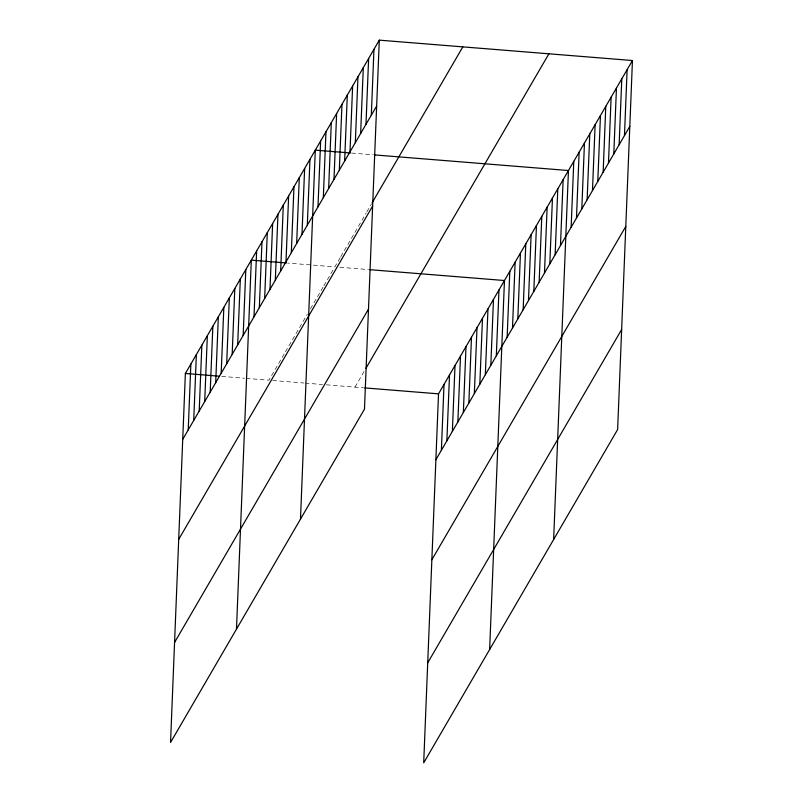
<?xml version="1.0" encoding="UTF-8"?>
<svg xmlns="http://www.w3.org/2000/svg" width="803" height="803" viewBox="0 0 803 803"><rect width="100%" height="100%" fill="white"/><g stroke="black" fill="none" stroke-linecap="round" stroke-linejoin="round"><path stroke-width="0.6" stroke-dasharray="4.01 3.01" d="M284.172 353.962L268.915 380.19L245.909 378.343M285.396 351.865L307.378 314.083M310.43 308.834L323.248 286.801M323.86 285.758L334.239 267.911M340.181 257.703L334.851 266.867L287.625 263.063M340.773 256.679L366.248 212.885M366.841 211.872L371.588 203.721M354.986 387.126L364.14 371.387M351.624 153.072L373.415 154.828M339.84 267.269L368.527 269.577M221.698 376.396L244.694 378.243M272.659 380.492L303.845 383.001M305.09 383.101L322.555 384.517M326.299 384.818L363.458 387.809"/><path stroke-width="1.2" d="M379.297 40.15L185.373 373.465L170.547 742.474L364.472 409.149L379.297 40.15L632.453 60.526L617.627 429.535L423.703 762.85L438.528 393.851L632.453 60.526M188.223 429.906L190.863 364.02M193.714 420.461L196.364 354.585M199.204 411.016L201.854 345.139M204.705 401.57L207.345 335.694M210.195 392.125L212.845 326.249M215.696 382.68L218.336 316.804M221.186 373.234L223.836 307.358M226.677 363.799L229.327 297.913M232.177 354.354L234.817 288.468M237.668 344.909L240.318 279.032M243.168 335.463L245.808 269.587M236.483 629.14L251.309 260.142L286.42 262.962M253.989 316.854L256.639 250.978M259.329 307.69L261.969 241.803M264.659 298.525L267.299 232.639M269.989 289.351L272.639 223.475M275.319 280.187L277.968 214.311M280.659 271.023L283.298 205.146M285.988 261.858L288.638 195.972M291.318 252.694L293.968 186.808M296.658 243.52L299.298 177.644M301.988 234.356L304.638 168.479M307.318 225.191L309.968 159.315M300.483 519.15L315.298 150.141L350.409 152.971M317.988 206.863L320.628 140.977M323.318 197.689L325.968 131.812M328.648 188.524L331.298 122.648M333.988 179.36L336.628 113.484M339.318 170.196L341.968 104.31M344.648 161.032L347.297 95.145M349.988 151.857L352.627 85.981M355.317 142.693L357.957 76.817M360.647 133.529L363.297 67.653M365.977 124.365L368.627 58.478M371.317 115.2L373.957 49.314M441.379 450.282L444.019 384.406M446.869 440.837L449.519 374.961M452.36 431.392L455.01 365.516M457.861 421.956L460.5 356.07M463.351 412.511L466.001 346.625M468.852 403.066L471.491 337.18M474.342 393.621L476.992 327.744M479.833 384.175L482.483 318.299M485.333 374.73L487.973 308.854M490.824 365.285L493.474 299.409M496.324 355.839L498.964 289.963M489.639 649.527L504.465 280.518L369.771 269.678M507.145 337.23L509.795 271.354M512.485 328.066L515.125 262.19M517.815 318.901L520.454 253.025M523.144 309.737L525.794 243.851M528.474 300.573L531.124 234.687M533.814 291.399L536.454 225.523M539.144 282.234L541.794 216.358M544.474 273.07L547.124 207.194M549.814 263.906L552.454 198.02M555.144 254.742L557.794 188.856M560.474 245.567L563.124 179.691M553.638 539.526L568.454 170.527L374.63 154.919M571.144 227.239L573.784 161.363M576.474 218.075L579.124 152.189M581.804 208.91L584.454 143.024M587.144 199.736L589.783 133.86M592.473 190.572L595.123 124.696M597.803 181.408L600.453 115.532M603.143 172.243L605.783 106.357M608.473 163.079L611.113 97.193M613.803 153.905L616.453 88.029M619.133 144.741L621.783 78.865M624.473 135.577L627.113 69.7M182.723 439.351L376.647 106.026M372.18 202.697L462.839 46.875M178.708 539.375L372.632 206.06M174.572 642.44L368.487 309.125M365.977 368.236L548.911 53.801M435.878 459.728L629.803 126.412M431.863 559.761L625.788 226.436M427.728 662.816L621.642 329.501M185.373 373.465L219.269 376.195M364.672 387.899L438.528 393.851"/></g></svg>
